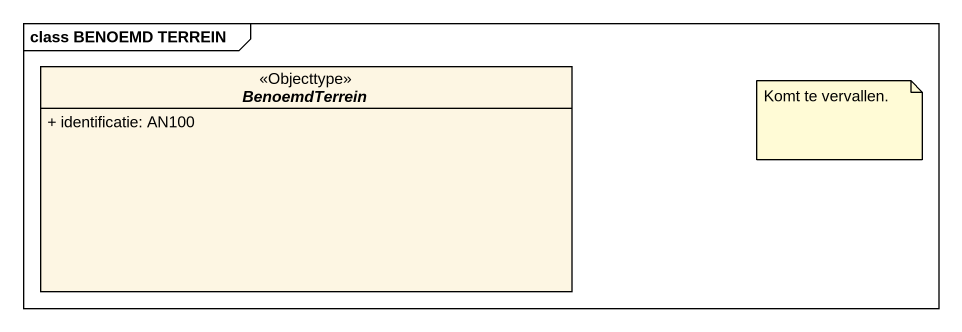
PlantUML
@startuml
mainframe class BENOEMD TERREIN
hide circle
hide empty members
skinparam classAttributeIconSize 0
abstract class BenoemdTerrein <<Objecttype>> {
  + identificatie: AN100
}
note as N1
  Komt te vervallen.
end note
@enduml
